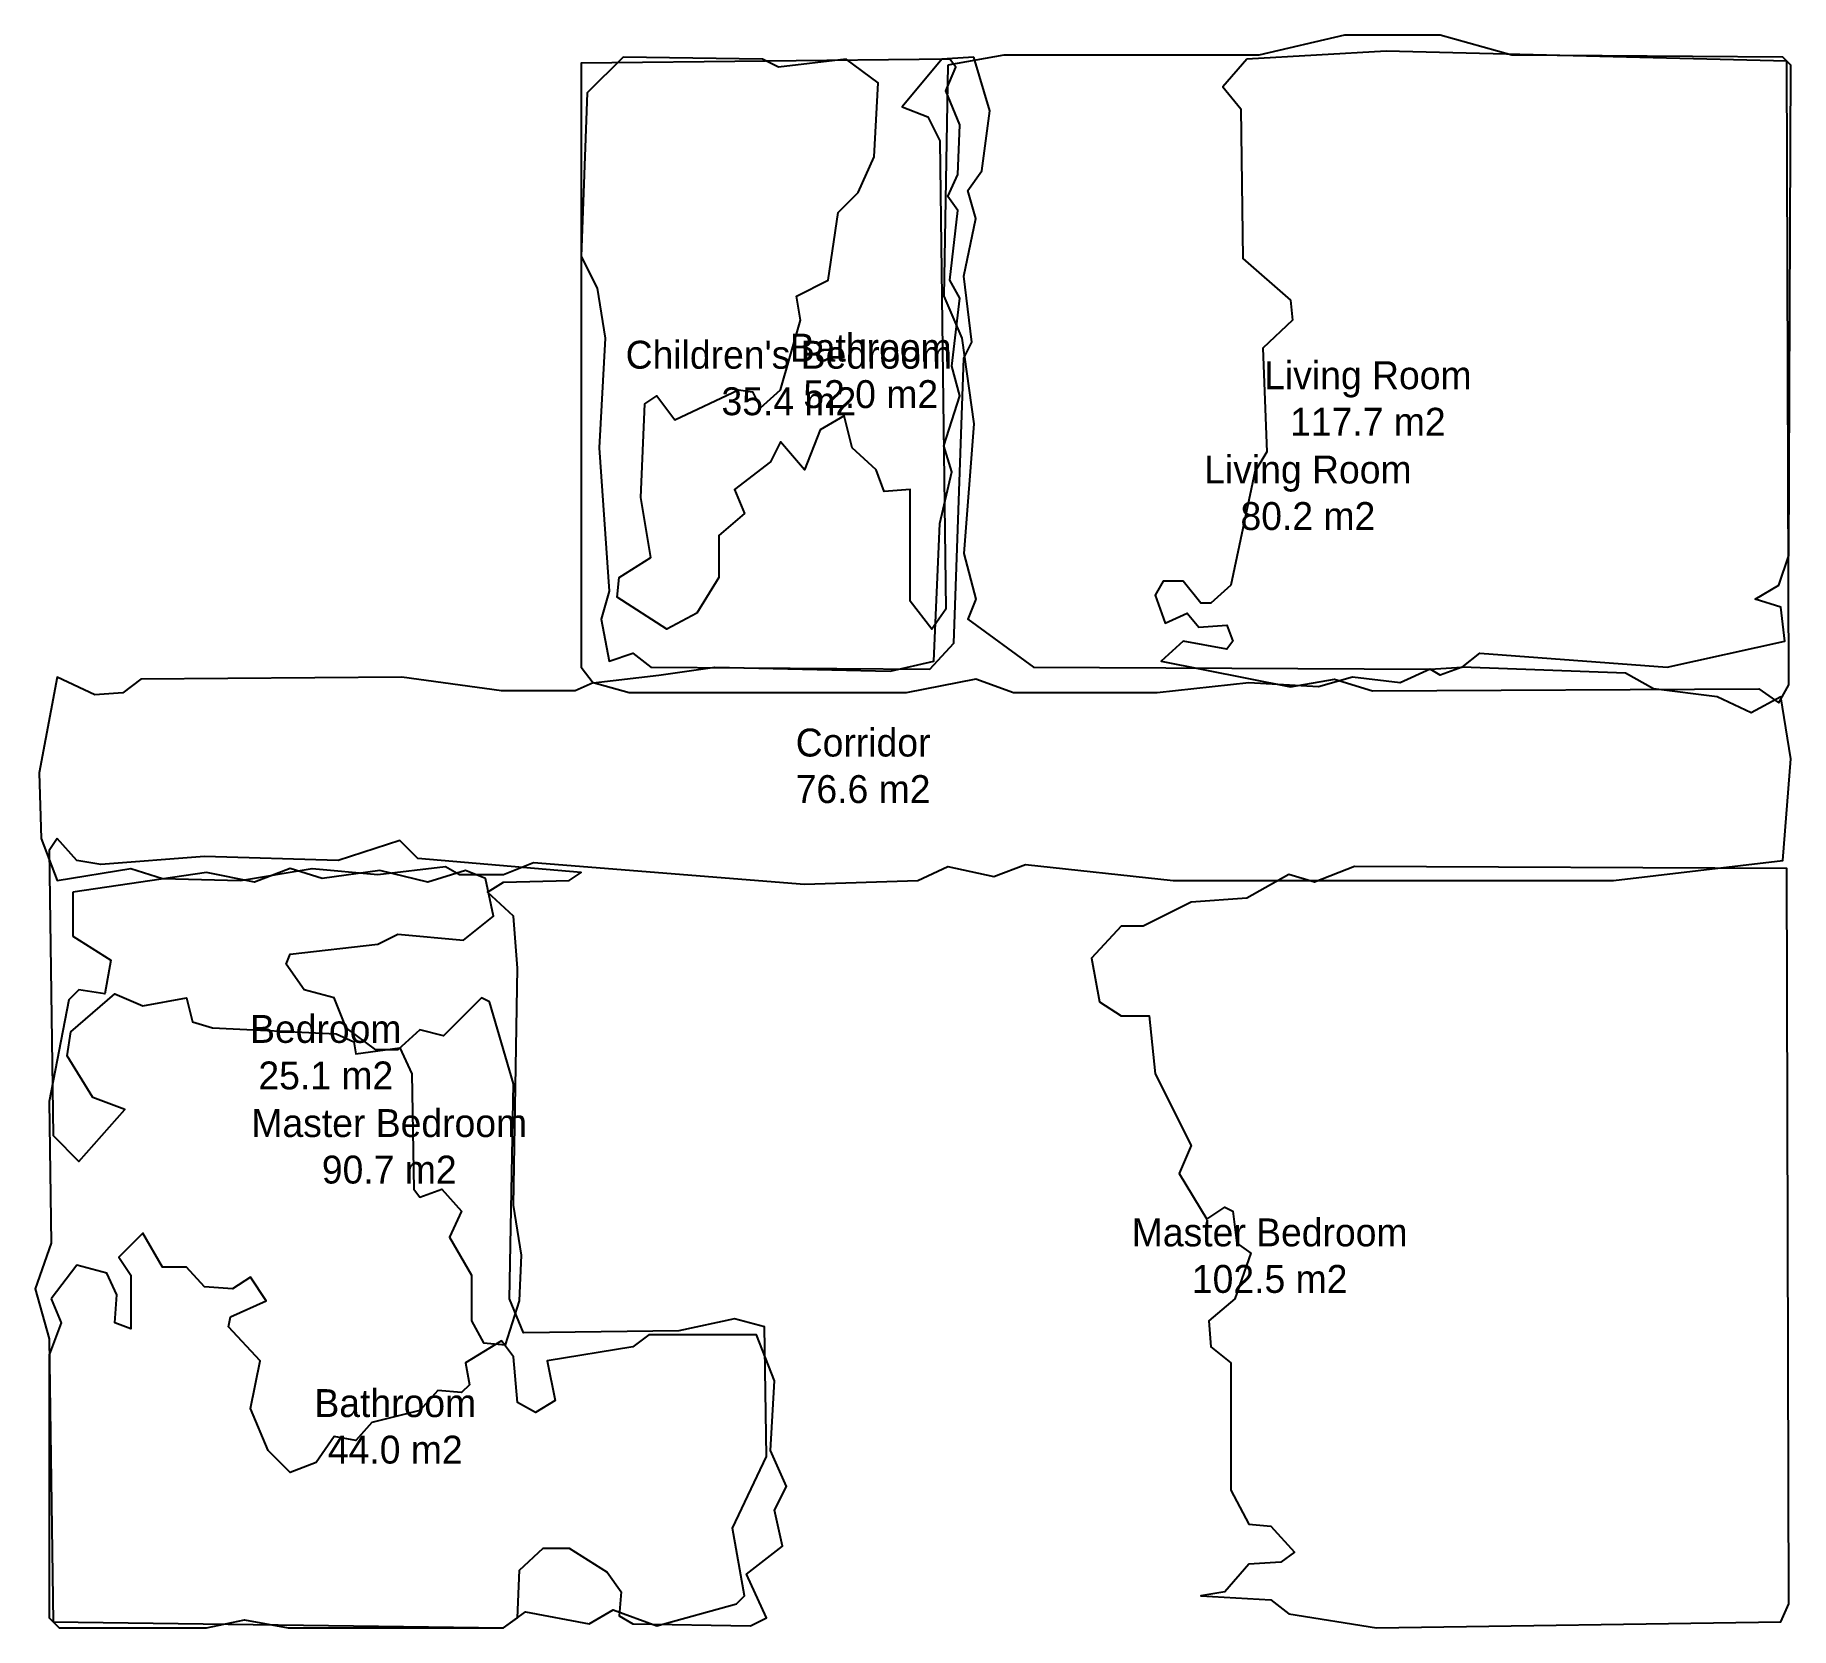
# Model space of a CAD drawing. Header units: metres. Extents: x 68 to 949, y 118 to 917.
import ezdxf

# ---------------------------------------------------------------- set-up
doc = ezdxf.new("R2010")
doc.units = ezdxf.units.M
for name, color, linetype in [('ROOM_BEDROOM', 6, 'Continuous'), ('ROOM_CIRCULATION', 2, 'Continuous'), ('ROOM_LABELS', 1, 'Continuous'), ('ROOM_LIVING', 5, 'Continuous'), ('ROOM_WET', 4, 'Continuous')]:
    doc.layers.add(name, color=color, linetype=linetype)

msp = doc.modelspace()

# ---------------------------------------------------------------- linework, layer by layer
at = {"layer": 'ROOM_BEDROOM'}
for points in [[(79, 514), (75, 508), (77, 365), (90, 352), (113, 378), (97, 384), (84, 405), (86, 417), (108, 436), (122, 430), (144, 434), (147, 422), (157, 419), (219, 416), (228, 412), (229, 406), (251, 409), (257, 396), (258, 338), (261, 334), (272, 338), (282, 327), (276, 314), (287, 295), (287, 272), (293, 261), (304, 260), (311, 282), (312, 305), (308, 330), (310, 449), (308, 475), (295, 487), (303, 492), (336, 493), (342, 497), (260, 504), (251, 513), (220, 503), (153, 505), (101, 501), (89, 503)], [(87, 487), (87, 465), (106, 453), (103, 436), (90, 438), (85, 433), (75, 382), (76, 311), (68, 288), (75, 263), (77, 121), (303, 118), (314, 126), (346, 120), (358, 127), (380, 119), (420, 130), (424, 134), (418, 168), (435, 204), (434, 269), (419, 273), (391, 267), (313, 266), (306, 283), (308, 391), (296, 432), (292, 434), (273, 415), (261, 418), (250, 408), (239, 408), (224, 419), (218, 434), (203, 438), (194, 451), (196, 456), (240, 461), (250, 466), (283, 463), (298, 475), (294, 494), (284, 498), (265, 492), (241, 498), (212, 494), (196, 499), (178, 492), (154, 497)], [(613, 470), (598, 454), (602, 432), (613, 425), (627, 425), (630, 396), (648, 360), (642, 346), (656, 323), (665, 329), (669, 327), (671, 311), (678, 306), (670, 283), (657, 272), (658, 259), (668, 251), (668, 187), (677, 170), (688, 169), (700, 156), (693, 151), (677, 150), (665, 136), (653, 134), (688, 132), (697, 125), (741, 118), (944, 121), (948, 130), (947, 499), (730, 500), (710, 492), (697, 496), (676, 484), (648, 482), (624, 470)]]:
    msp.add_lwpolyline(points, close=True, dxfattribs=at)
at = {"layer": 'ROOM_CIRCULATION'}
msp.add_lwpolyline([(949, 554), (944, 585), (929, 577), (912, 585), (880, 589), (866, 597), (784, 600), (773, 596), (768, 599), (753, 592), (729, 595), (712, 590), (677, 592), (631, 587), (559, 587), (540, 594), (505, 587), (366, 587), (348, 592), (339, 588), (302, 588), (252, 595), (121, 594), (112, 587), (98, 586), (79, 595), (70, 547), (71, 514), (79, 493), (116, 499), (132, 494), (171, 493), (207, 499), (240, 496), (274, 500), (281, 496), (303, 496), (318, 502), (454, 491), (511, 493), (526, 500), (549, 495), (565, 501), (639, 493), (860, 493), (945, 503)], close=True, dxfattribs=at)
at = {"layer": 'ROOM_LIVING'}
for points in [[(526, 902), (524, 786), (533, 765), (539, 722), (534, 657), (540, 634), (536, 624), (569, 600), (768, 599), (784, 600), (793, 607), (887, 600), (946, 613), (944, 630), (931, 634), (943, 641), (948, 656), (949, 902), (945, 906), (809, 907), (773, 917), (725, 917), (682, 907), (554, 907)], [(676, 905), (664, 891), (673, 880), (674, 805), (698, 784), (699, 774), (684, 760), (686, 708), (680, 698), (668, 641), (658, 632), (653, 632), (644, 643), (634, 643), (630, 636), (635, 622), (646, 627), (652, 620), (666, 621), (669, 613), (666, 609), (644, 613), (633, 603), (698, 590), (720, 594), (739, 588), (933, 589), (943, 582), (948, 591), (947, 904), (746, 909)]]:
    msp.add_lwpolyline(points, close=True, dxfattribs=at)
at = {"layer": 'ROOM_WET'}
for points in [[(539, 906), (523, 905), (503, 881), (516, 876), (522, 864), (525, 629), (518, 619), (507, 633), (507, 689), (494, 688), (490, 699), (478, 710), (474, 726), (462, 719), (454, 699), (442, 713), (437, 703), (419, 689), (424, 677), (411, 666), (411, 645), (400, 627), (385, 619), (360, 635), (361, 645), (377, 655), (372, 685), (374, 732), (380, 736), (389, 724), (421, 739), (428, 738), (432, 730), (442, 739), (452, 774), (450, 786), (466, 794), (471, 828), (481, 838), (489, 856), (491, 893), (475, 905), (441, 901), (433, 905), (363, 906), (345, 888), (342, 806), (350, 790), (354, 765), (351, 710), (356, 638), (352, 624), (356, 603), (368, 607), (377, 600), (517, 599), (529, 612), (534, 755), (538, 763), (534, 796), (540, 825), (536, 839), (543, 849), (547, 879)], [(527, 905), (342, 903), (342, 600), (348, 592), (381, 596), (409, 600), (497, 598), (519, 603), (522, 672), (528, 698), (524, 711), (532, 736), (528, 751), (532, 785), (527, 794), (531, 829), (526, 836), (531, 847), (532, 872), (525, 889), (530, 901)], [(76, 283), (81, 271), (75, 255), (75, 123), (80, 118), (154, 118), (173, 122), (195, 118), (303, 118), (310, 123), (311, 147), (323, 158), (336, 158), (355, 146), (362, 136), (361, 124), (368, 120), (427, 119), (435, 123), (425, 145), (443, 159), (439, 177), (445, 189), (437, 207), (439, 242), (430, 265), (376, 265), (368, 259), (325, 252), (329, 232), (319, 226), (310, 231), (308, 254), (302, 262), (284, 251), (286, 240), (282, 236), (270, 237), (261, 227), (237, 221), (229, 212), (218, 214), (209, 201), (196, 196), (185, 207), (176, 228), (181, 252), (165, 269), (166, 274), (184, 282), (176, 294), (167, 288), (153, 289), (144, 299), (132, 299), (122, 316), (110, 304), (116, 295), (116, 268), (108, 271), (109, 285), (104, 296), (89, 300)]]:
    msp.add_lwpolyline(points, close=True, dxfattribs=at)

# ---------------------------------------------------------------- texts
at = {"layer": 'ROOM_LABELS', "char_height": 14, "attachment_point": 5}
for s, insert in [('Bathroom\\P52.0 m2', (487.28571, 748.47619)), ("Children's Bedroom\\P35.4 m2", (446.21875, 744.90625)), ('Living Room\\P117.7 m2', (736.75, 734.70833)), ('Living Room\\P80.2 m2', (706.64516, 687.32258)), ('Corridor\\P76.6 m2', (483.45652, 550.34783)), ('Bedroom\\P25.1 m2', (213.85714, 406.69048)), ('Master Bedroom\\P90.7 m2', (245.69388, 359.46939)), ('Master Bedroom\\P102.5 m2', (687.45946, 304.62162)), ('Bathroom\\P44.0 m2', (248.73016, 218.98413))]:
    msp.add_mtext(s, dxfattribs=dict(at, insert=insert))

doc.saveas('drawing.dxf')
